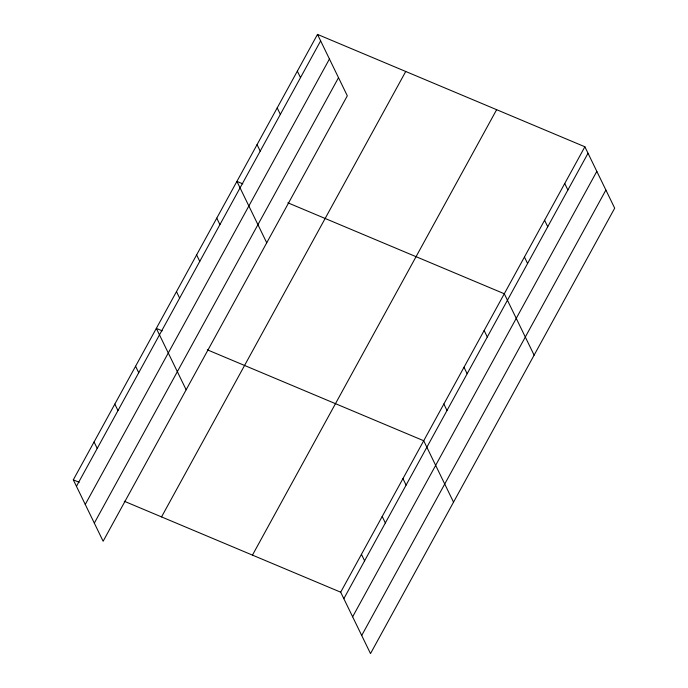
<?xml version="1.0" encoding="UTF-8"?>
<svg xmlns="http://www.w3.org/2000/svg" width="688" height="688" viewBox="0 0 688 688"><rect width="100%" height="100%" fill="white"/><g stroke="black" fill="none" stroke-linecap="round" stroke-linejoin="round"><path stroke-width="1.03" d="M317.495 34.4L347.311 95.804L103.123 541.232L73.306 479.828L317.495 34.4L584.877 146.768L614.694 208.172L370.505 653.6L340.689 592.196L124.287 501.251M76.454 486.313L320.642 40.884M85.26 504.433L329.44 59.005M94.325 523.104L338.513 77.684M161.542 516.903L405.731 71.483M252.453 555.113L496.641 109.684M340.689 592.196L584.877 146.768M343.837 598.68L588.025 153.252M352.634 616.801L596.823 171.381M361.707 635.48L605.887 190.051M242.795 183.859L236.913 181.391L266.729 242.795M287.894 202.814L504.295 293.759L534.112 355.163M162.213 330.851L156.331 328.382L186.147 389.786M207.312 349.805L423.713 440.75L453.53 502.154M73.306 479.828L79.189 482.297M564.728 183.515L567.875 190M544.586 220.263L547.734 226.748M524.437 257.011L527.584 263.495M484.146 330.507L487.293 336.991M464.004 367.254L467.152 373.739M297.345 71.148L300.501 77.632M443.855 404.002L447.002 410.487M277.204 107.896L280.351 114.38M257.054 144.643L260.21 151.128M402.953 478.607L406.101 485.092M382.201 516.473L385.349 522.957M216.772 218.139L219.919 224.623M361.441 554.33L364.597 560.815M196.622 254.887L199.769 261.371M176.481 291.635L179.628 298.119M135.579 366.24L138.727 372.724M114.819 404.105L117.966 410.59M94.067 441.963L97.214 448.447"/></g></svg>
